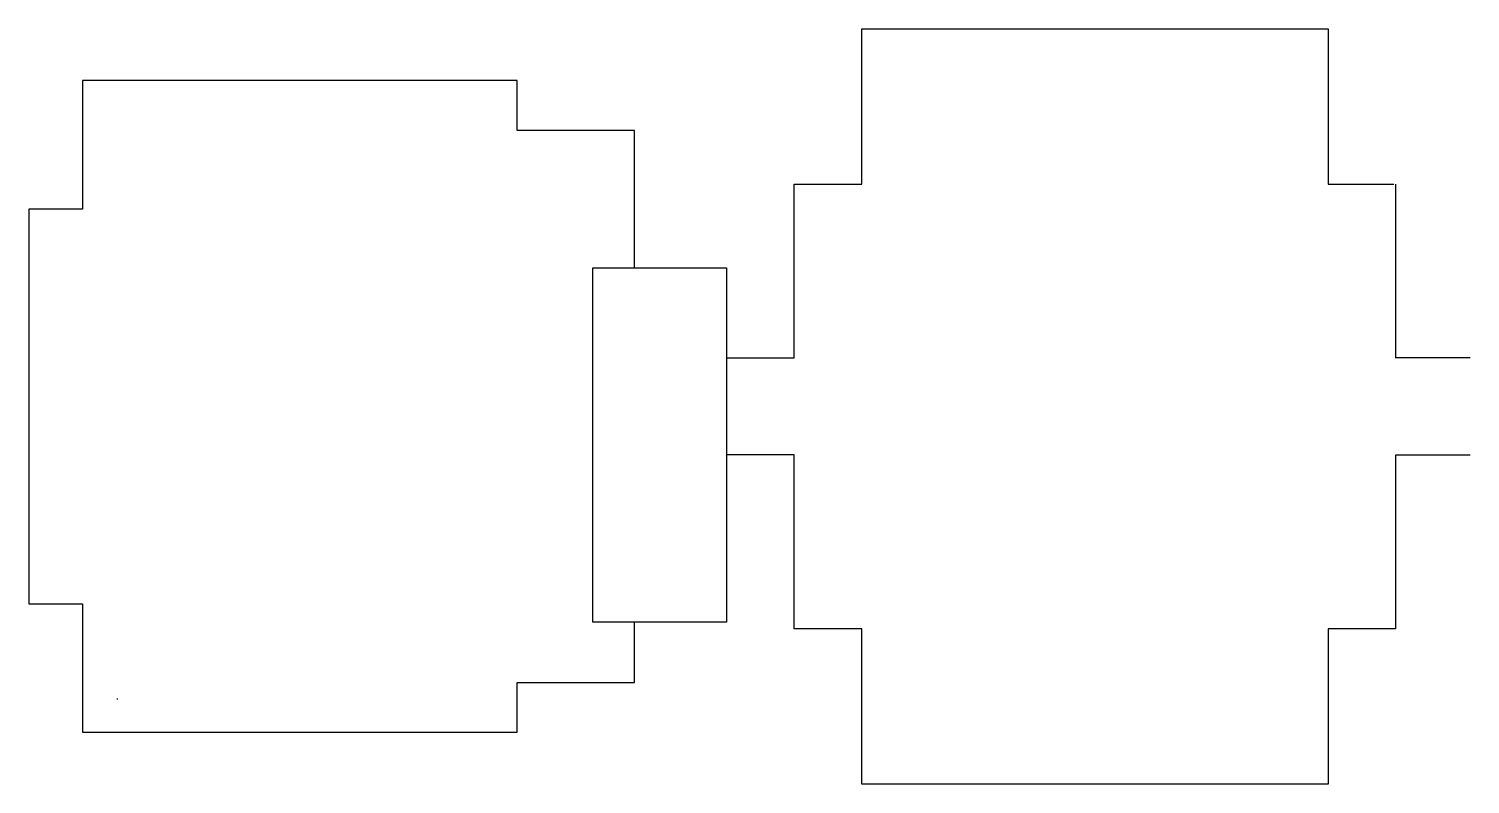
# Model space of a CAD drawing. Header units: inches. Extents: x -88 to 3171, y -86 to 1653.
# Drawn here: x -88 to 1358, y -86 to 672 of the extents above; entities that cross this region are included whole.
import ezdxf

# ---------------------------------------------------------------- set-up
doc = ezdxf.new("R2010")
doc.units = ezdxf.units.IN
doc.header["$LTSCALE"] = 10
doc.header["$MEASUREMENT"] = 0
doc.layers.add('A-ROOF', color=2, linetype='CONTINUOUS')
doc.layers.add('A-WALL', color=5, linetype='CONTINUOUS')

msp = doc.modelspace()

# ---------------------------------------------------------------- linework, layer by layer
at = {"layer": 'A-ROOF'}
for p, q in [((747.7, 672.3, 0), (1215.7, 672.3, 0)), ((747.7, 516.3, 0), (747.7, 672.3, 0)), ((1215.7, 672.3, 0), (1215.7, 516.3, 0)), ((401.7, 620.3, 0), (-34.3, 620.3, 0)), ((-34.3, 620.3, 0), (-34.3, 491.3, 0)), ((401.7, 570.3, 0), (401.7, 620.3, 0)), ((519.7, 570.3, 0), (401.7, 570.3, 0)), ((519.7, 432.3, 0), (519.7, 570.3, 0)), ((679.9, 516.3, 0), (747.7, 516.3, 0)), ((679.9, 341.8, 0), (679.9, 516.3, 0)), ((1215.7, 516.3, 0), (1281.7, 516.3, 0)), ((1283.4, 516.3, 0), (1283.4, 342.2, 0)), ((-34.3, 491.3, 0), (-88.3, 491.3, 0)), ((-88.3, 491.3, 0), (-88.3, 95.3, 0)), ((477.7, 432.3, 0.1), (611.7, 432.3, 0.1)), ((477.7, 76.8, 0), (477.7, 432.3, 0.1)), ((611.7, 432.3, 0.1), (611.7, 244.6, 0.1)), ((679.9, 341.8, 0), (611.7, 341.8, 0.1)), ((1358.2, 342.2, 0.1), (1283.4, 342.2, 0)), ((679.9, 244.8, 0), (611.7, 244.8, 0)), ((611.7, 244.7, 0.1), (611.7, 76.8, 0.1)), ((679.9, 70.3, 0), (679.9, 244.8, 0)), ((1283.4, 244.3, 0), (1283.4, 70.3, 0)), ((1358.2, 244.3, 0.1), (1283.4, 244.3, 0)), ((-88.3, 95.3, 0), (-34.3, 95.3, 0)), ((-34.3, 95.3, 0), (-34.3, -33.7, 0)), ((611.7, 76.8, 0), (477.7, 76.8, 0)), ((519.7, 16.3, 0), (519.7, 77, 0)), ((747.7, 70.3, 0), (679.9, 70.3, 0)), ((747.7, -85.7, 0), (747.7, 70.3, 0)), ((1215.7, 70.3, 0), (1215.7, -85.7, 0)), ((1283.4, 70.3, 0), (1215.7, 70.3, 0)), ((401.7, -33.7, 0), (401.7, 16.3, 0)), ((401.7, 16.3, 0), (519.7, 16.3, 0)), ((-34.3, -33.7, 0), (401.7, -33.7, 0)), ((1215.7, -85.7, 0), (747.7, -85.7, 0))]:
    msp.add_line(p, q, dxfattribs=at)
at = {"layer": 'A-WALL'}
msp.add_line((0, 0), (1, 0), dxfattribs=at)
msp.add_line((0, 0), (1, 0), dxfattribs=at)

doc.saveas('drawing.dxf')
